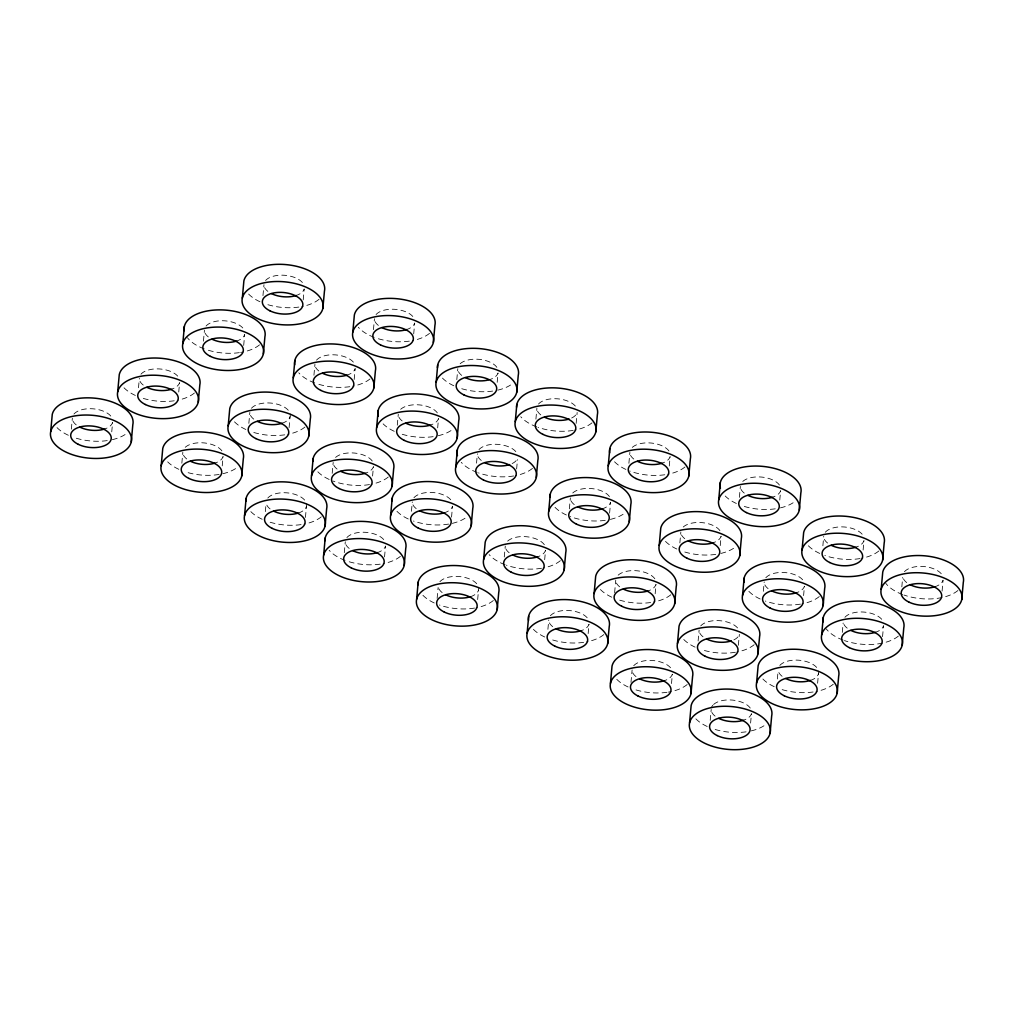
<?xml version="1.0" encoding="UTF-8"?>
<svg xmlns="http://www.w3.org/2000/svg" width="1014" height="1014" viewBox="0 0 1014 1014"><rect width="100%" height="100%" fill="white"/><g stroke="black" fill="none" stroke-linecap="round" stroke-linejoin="round"><path stroke-width="0.75" stroke-dasharray="5 3.75" d="M71.36 429.15L72.349 418.212M111.743 431.85L112.592 422.47A20.331 10.748 5.2 0 1 104.594 429.011M138.5 387.754L139.349 378.387M178.743 392.012L179.592 382.646A20.331 10.748 5.2 0 1 171.594 389.186M181.848 463.208L182.837 452.257M203.446 341.186L204.435 330.234M222.231 465.895L223.08 456.515A20.331 10.748 5.2 0 1 215.082 463.068M243.69 345.444L244.678 334.493A20.331 10.748 5.2 0 1 236.68 341.046M248.848 423.37L249.837 412.432M262.968 295.619L263.97 284.68M265.338 511.601L266.048 503.781M289.091 427.629L290.093 416.691M303.211 299.878L304.213 288.939A20.331 10.748 5.2 0 1 296.215 295.48M313.934 375.231L314.936 364.292M305.442 517.419L306.431 506.48M332.199 473.335L333.188 462.397M354.178 379.489L355.179 368.551A20.331 10.748 5.2 0 1 347.181 375.091M344.291 552.681L345.292 541.742M373.456 329.677L374.458 318.726M372.582 476.035L373.431 466.655A20.331 10.748 5.2 0 1 365.433 473.196M384.534 556.939L385.535 546.001A20.331 10.748 5.2 0 1 377.538 552.554M397.285 425.196L398.274 414.257M413.699 333.936L414.701 322.984A20.331 10.748 5.2 0 1 406.703 329.537M411.443 511.297L412.292 501.917M437.668 427.883L438.517 418.516A20.331 10.748 5.2 0 1 430.519 425.056M456.807 379.629L457.808 368.69M437.135 598.399L438.124 587.461M451.547 517.115L452.536 506.176A20.331 10.748 5.2 0 1 444.538 512.716M476.529 463.157L477.379 453.778M497.19 382.329L498.051 372.949A20.331 10.748 5.2 0 1 490.054 379.489M477.657 599.54L478.519 590.161M504.275 557.016L505.276 546.077M516.633 468.975L517.482 459.596M535.912 419.15L536.9 408.211M544.67 559.703L545.519 550.323A20.331 10.748 5.2 0 1 537.521 556.876M547.902 629.326L548.764 619.947M576.155 423.408L577.156 412.47M569.361 508.876L570.362 497.925M588.158 633.585L589.007 624.206A20.331 10.748 5.2 0 1 581.009 630.759M609.604 513.135L610.605 502.184A20.331 10.748 5.2 0 1 602.608 508.736M614.623 592.632L615.764 580.122M628.895 463.309L629.884 452.371M630.974 682.422L632.115 669.912M655.158 593.76L656.007 584.381A20.331 10.748 5.2 0 1 648.009 590.934M669.278 466.009L670.127 456.63A20.331 10.748 5.2 0 1 662.129 463.17M679.862 542.921L680.85 531.982M671.496 683.55L672.358 674.171A20.331 10.748 5.2 0 1 664.36 680.711M698.114 641.025L699.115 630.087M720.244 545.621L721.093 536.241A20.331 10.748 5.2 0 1 713.096 542.782M710.218 720.371L711.207 709.432M739.383 497.367L740.372 486.416M738.357 645.284L739.358 634.346M750.601 723.071L751.463 713.691A20.331 10.748 5.2 0 1 743.452 720.244M763.352 591.327L764.201 581.947M779.766 500.054L780.628 490.675A20.331 10.748 5.2 0 1 772.617 497.228M777.358 678.987L778.068 671.167M803.595 595.573L804.444 586.206A20.331 10.748 5.2 0 1 796.446 592.746M822.874 545.76L823.723 536.381M817.601 683.246L818.463 673.866M842.304 632.406L843.154 623.027M863.117 550.019L863.966 540.639A20.331 10.748 5.2 0 1 855.968 547.18M882.548 636.665L883.549 625.727A20.331 10.748 5.2 0 1 875.551 632.267M901.826 586.84L902.688 577.46M942.082 591.099L943.071 580.16A20.331 10.748 5.2 0 1 935.073 586.7M416.184 508.61A20.331 10.748 5.2 0 1 412.343 503.159M413.902 497.747A20.331 10.748 5.2 0 1 432.851 492.512A20.331 10.748 5.2 0 1 451.357 500.548M465.02 518.255A40.674 21.497 5.2 0 1 413.408 521.031M408.287 518.978A40.674 21.497 5.2 0 1 395.257 509.37M267.848 291.36A20.331 10.748 5.2 0 1 264.008 285.923M265.567 280.51A20.331 10.748 5.2 0 1 284.528 275.276A20.331 10.748 5.2 0 1 303.021 283.312M319.042 299.295A40.674 21.497 5.2 0 1 301.83 306.583M298.838 307.077A40.674 21.497 5.2 0 1 265.085 303.794M259.952 301.741A40.674 21.497 5.2 0 1 246.934 292.133M143.24 385.067A20.331 10.748 5.2 0 1 139.4 379.629M140.959 374.204A20.331 10.748 5.2 0 1 159.021 368.919A20.331 10.748 5.2 0 1 177.691 376.118M194.435 393.001A40.674 21.497 5.2 0 1 177.222 400.289M174.231 400.784A40.674 21.497 5.2 0 1 140.464 397.501M135.344 395.435A40.674 21.497 5.2 0 1 123.201 386.917M290.181 413.889A20.331 10.748 5.2 0 1 282.082 423.244M253.728 419.124A20.331 10.748 5.2 0 1 249.888 413.674M251.447 408.262A20.331 10.748 5.2 0 1 270.396 403.027A20.331 10.748 5.2 0 1 288.901 411.076M304.922 427.059A40.674 21.497 5.2 0 1 287.71 434.334M284.719 434.841A40.674 21.497 5.2 0 1 250.952 431.558M245.832 429.492A40.674 21.497 5.2 0 1 233.689 420.962M516.164 460.648A20.331 10.748 5.2 0 1 509.624 464.577M481.27 460.457A20.331 10.748 5.2 0 1 477.429 455.02M478.988 449.608A20.331 10.748 5.2 0 1 497.937 444.373A20.331 10.748 5.2 0 1 516.443 452.409M532.464 468.392A40.674 21.497 5.2 0 1 515.251 475.68M513.654 475.972A40.674 21.497 5.2 0 1 478.494 472.892M477.163 472.41A40.674 21.497 5.2 0 1 461.231 462.308M378.349 325.418A20.331 10.748 5.2 0 1 374.508 319.98M376.055 314.555A20.331 10.748 5.2 0 1 394.129 309.27A20.331 10.748 5.2 0 1 412.799 316.469M429.53 333.353A40.674 21.497 5.2 0 1 412.318 340.641M409.326 341.135A40.674 21.497 5.2 0 1 375.573 337.852M374.242 337.37A40.674 21.497 5.2 0 1 358.31 327.269M208.326 336.927A20.331 10.748 5.2 0 1 204.486 331.489M206.045 326.064A20.331 10.748 5.2 0 1 224.119 320.779A20.331 10.748 5.2 0 1 242.79 327.978M259.521 344.861A40.674 21.497 5.2 0 1 240.711 352.428M239.317 352.644A40.674 21.497 5.2 0 1 205.55 349.361M204.22 348.879A40.674 21.497 5.2 0 1 187.4 337.7M186.728 458.949A20.331 10.748 5.2 0 1 182.888 453.512M185.22 447.301A20.331 10.748 5.2 0 1 204.283 442.928A20.331 10.748 5.2 0 1 221.901 450.9M235.565 468.607A40.674 21.497 5.2 0 1 220.71 474.172M219.113 474.451A40.674 21.497 5.2 0 1 185.309 471.84M178.832 469.317A40.674 21.497 5.2 0 1 167.69 461.864M318.814 370.985A20.331 10.748 5.2 0 1 314.974 365.534M316.533 360.122A20.331 10.748 5.2 0 1 335.482 354.887A20.331 10.748 5.2 0 1 353.987 362.936M370.009 378.919A40.674 21.497 5.2 0 1 352.796 386.195M349.805 386.702A40.674 21.497 5.2 0 1 316.038 383.419M314.708 382.937A40.674 21.497 5.2 0 1 298.788 372.822M306.532 503.666A20.331 10.748 5.2 0 1 298.433 513.021M270.079 508.914A20.331 10.748 5.2 0 1 266.238 503.464M267.797 498.051A20.331 10.748 5.2 0 1 286.747 492.817A20.331 10.748 5.2 0 1 305.252 500.853M321.261 516.848A40.674 21.497 5.2 0 1 304.061 524.124M301.069 524.618A40.674 21.497 5.2 0 1 267.303 521.335M262.182 519.282A40.674 21.497 5.2 0 1 250.04 510.752M461.687 375.383A20.331 10.748 5.2 0 1 457.846 369.933M460.179 363.722A20.331 10.748 5.2 0 1 479.242 359.362A20.331 10.748 5.2 0 1 496.86 367.322M510.536 385.028A40.674 21.497 5.2 0 1 495.669 390.593M492.677 391.087A40.674 21.497 5.2 0 1 458.924 387.804M453.79 385.751A40.674 21.497 5.2 0 1 441.66 377.221M349.184 548.435A20.331 10.748 5.2 0 1 345.343 542.984M346.889 537.572A20.331 10.748 5.2 0 1 365.851 532.337A20.331 10.748 5.2 0 1 384.357 540.386M400.365 556.369A40.674 21.497 5.2 0 1 383.153 563.645M380.161 564.152A40.674 21.497 5.2 0 1 346.408 560.869M345.077 560.387A40.674 21.497 5.2 0 1 329.144 550.272M337.079 469.076A20.331 10.748 5.2 0 1 333.238 463.639M335.571 457.428A20.331 10.748 5.2 0 1 354.634 453.068A20.331 10.748 5.2 0 1 372.252 461.028M388.273 477.011A40.674 21.497 5.2 0 1 371.061 484.299M369.464 484.578A40.674 21.497 5.2 0 1 332.972 481.029M329.182 479.457A40.674 21.497 5.2 0 1 317.04 470.927M402.165 420.937A20.331 10.748 5.2 0 1 398.325 415.499M400.657 409.288A20.331 10.748 5.2 0 1 419.72 404.928A20.331 10.748 5.2 0 1 437.338 412.888M451.002 430.595A40.674 21.497 5.2 0 1 436.147 436.159M433.155 436.654A40.674 21.497 5.2 0 1 400.745 433.827M394.269 431.318A40.674 21.497 5.2 0 1 383.127 423.852M575.686 415.081A20.331 10.748 5.2 0 1 569.158 419.01M540.792 414.903A20.331 10.748 5.2 0 1 536.951 409.453M538.51 404.041A20.331 10.748 5.2 0 1 557.459 398.806A20.331 10.748 5.2 0 1 575.965 406.855M591.986 422.838A40.674 21.497 5.2 0 1 574.773 430.113M573.176 430.405A40.674 21.497 5.2 0 1 538.016 427.338M536.685 426.856A40.674 21.497 5.2 0 1 520.752 416.741M76.24 424.891A20.331 10.748 5.2 0 1 72.4 419.454M73.959 414.042A20.331 10.748 5.2 0 1 92.908 408.807A20.331 10.748 5.2 0 1 111.413 416.843M125.077 434.55A40.674 21.497 5.2 0 1 110.222 440.114M107.23 440.608A40.674 21.497 5.2 0 1 73.464 437.326M68.344 435.272A40.674 21.497 5.2 0 1 56.201 426.742M633.775 459.05A20.331 10.748 5.2 0 1 629.935 453.613M632.267 447.402A20.331 10.748 5.2 0 1 651.33 443.042A20.331 10.748 5.2 0 1 668.948 451.002M684.97 466.985A40.674 21.497 5.2 0 1 667.757 474.273M664.766 474.767A40.674 21.497 5.2 0 1 629.669 471.003M625.879 469.431A40.674 21.497 5.2 0 1 613.736 460.901M509.167 552.757A20.331 10.748 5.2 0 1 505.327 547.319M507.646 541.108A20.331 10.748 5.2 0 1 526.71 536.748A20.331 10.748 5.2 0 1 544.341 544.708M560.349 560.691A40.674 21.497 5.2 0 1 543.136 567.979M541.539 568.258A40.674 21.497 5.2 0 1 506.392 565.191M505.061 564.709A40.674 21.497 5.2 0 1 489.128 554.607M574.254 504.617A20.331 10.748 5.2 0 1 570.413 499.18M572.745 492.969A20.331 10.748 5.2 0 1 591.796 488.596A20.331 10.748 5.2 0 1 609.427 496.568M623.09 514.275A40.674 21.497 5.2 0 1 608.223 519.84M605.231 520.334A40.674 21.497 5.2 0 1 570.147 516.57M566.357 514.985A40.674 21.497 5.2 0 1 554.214 506.468M478.608 587.347A20.331 10.748 5.2 0 1 470.521 596.701M442.155 592.582A20.331 10.748 5.2 0 1 438.314 587.144M439.873 581.732A20.331 10.748 5.2 0 1 458.835 576.497A20.331 10.748 5.2 0 1 477.328 584.533M493.349 600.516A40.674 21.497 5.2 0 1 476.136 607.804M474.539 608.083A40.674 21.497 5.2 0 1 439.392 605.016M434.258 602.962A40.674 21.497 5.2 0 1 422.128 594.432M619.655 586.814A20.331 10.748 5.2 0 1 615.815 581.364M618.147 575.166A20.331 10.748 5.2 0 1 637.198 570.793A20.331 10.748 5.2 0 1 654.829 578.766M670.837 594.749A40.674 21.497 5.2 0 1 653.637 602.024M650.633 602.531A40.674 21.497 5.2 0 1 616.88 599.249M611.759 597.183A40.674 21.497 5.2 0 1 599.616 588.652M744.263 493.108A20.331 10.748 5.2 0 1 740.423 487.658M742.755 481.46A20.331 10.748 5.2 0 1 761.818 477.087A20.331 10.748 5.2 0 1 779.436 485.06M793.113 502.767A40.674 21.497 5.2 0 1 778.245 508.331M775.254 508.825A40.674 21.497 5.2 0 1 742.844 505.999M736.367 503.476A40.674 21.497 5.2 0 1 725.225 496.023M552.655 626.639A20.331 10.748 5.2 0 1 548.815 621.202M550.361 615.777A20.331 10.748 5.2 0 1 569.323 610.542A20.331 10.748 5.2 0 1 587.828 618.591M603.837 634.574A40.674 21.497 5.2 0 1 586.624 641.862M583.633 642.356A40.674 21.497 5.2 0 1 549.88 639.073M544.746 637.007A40.674 21.497 5.2 0 1 532.616 628.49M684.742 538.675A20.331 10.748 5.2 0 1 680.901 533.225M683.233 527.014A20.331 10.748 5.2 0 1 702.296 522.654A20.331 10.748 5.2 0 1 719.915 530.626M733.578 548.321A40.674 21.497 5.2 0 1 718.723 553.885M715.732 554.392A40.674 21.497 5.2 0 1 681.966 551.109M676.845 549.043A40.674 21.497 5.2 0 1 663.815 539.435M635.993 676.604A20.331 10.748 5.2 0 1 632.153 671.154M633.712 665.742A20.331 10.748 5.2 0 1 652.661 660.507A20.331 10.748 5.2 0 1 671.167 668.543M687.188 684.526A40.674 21.497 5.2 0 1 668.378 692.106M666.984 692.309A40.674 21.497 5.2 0 1 633.218 689.026M628.097 686.972A40.674 21.497 5.2 0 1 615.967 678.442M827.614 543.06A20.331 10.748 5.2 0 1 823.774 537.623M825.333 532.211A20.331 10.748 5.2 0 1 844.282 526.976A20.331 10.748 5.2 0 1 862.787 535.012M878.808 550.995A40.674 21.497 5.2 0 1 861.596 558.283M859.999 558.575A40.674 21.497 5.2 0 1 824.838 555.495M819.718 553.441A40.674 21.497 5.2 0 1 807.575 544.911M737.9 636.944A20.331 10.748 5.2 0 1 731.36 640.886M703.006 636.767A20.331 10.748 5.2 0 1 699.153 631.329M700.712 625.917A20.331 10.748 5.2 0 1 719.674 620.682A20.331 10.748 5.2 0 1 738.179 628.718M754.188 644.701A40.674 21.497 5.2 0 1 736.975 651.989M735.378 652.268A40.674 21.497 5.2 0 1 701.587 649.657M695.097 647.147A40.674 21.497 5.2 0 1 682.967 638.617M768.092 588.627A20.331 10.748 5.2 0 1 764.252 583.189M765.798 577.765A20.331 10.748 5.2 0 1 784.76 572.542A20.331 10.748 5.2 0 1 803.265 580.578M819.274 596.562A40.674 21.497 5.2 0 1 802.061 603.85M800.464 604.129A40.674 21.497 5.2 0 1 765.317 601.061M760.196 599.008A40.674 21.497 5.2 0 1 748.053 590.478M715.098 716.125A20.331 10.748 5.2 0 1 711.258 710.675M711.359 707.873A20.331 10.748 5.2 0 1 712.817 705.262M713.59 704.476A20.331 10.748 5.2 0 1 732.653 700.104A20.331 10.748 5.2 0 1 750.271 708.076M763.948 725.783A40.674 21.497 5.2 0 1 749.08 731.335M746.089 731.842A40.674 21.497 5.2 0 1 712.322 728.559M707.202 726.493A40.674 21.497 5.2 0 1 694.172 716.885M818.552 671.053A20.331 10.748 5.2 0 1 810.465 680.407M782.098 676.3A20.331 10.748 5.2 0 1 778.258 670.85M779.817 665.438A20.331 10.748 5.2 0 1 798.766 660.203A20.331 10.748 5.2 0 1 817.271 668.239M833.293 684.222A40.674 21.497 5.2 0 1 816.08 691.51M813.089 692.004A40.674 21.497 5.2 0 1 779.322 688.721M774.202 686.668A40.674 21.497 5.2 0 1 762.072 678.138M847.197 628.148A20.331 10.748 5.2 0 1 843.344 622.71M844.903 617.298A20.331 10.748 5.2 0 1 863.865 612.063A20.331 10.748 5.2 0 1 882.37 620.099M898.379 636.082A40.674 21.497 5.2 0 1 844.421 640.582M843.078 640.1A40.674 21.497 5.2 0 1 826.271 628.921M906.719 582.594A20.331 10.748 5.2 0 1 902.878 577.143M904.437 571.731A20.331 10.748 5.2 0 1 923.386 566.496A20.331 10.748 5.2 0 1 941.892 574.545M957.9 590.528A40.674 21.497 5.2 0 1 903.943 595.028M902.612 594.546A40.674 21.497 5.2 0 1 885.792 583.354"/><path stroke-width="1.5" d="M50.7 431.622L52.259 414.422A40.674 21.497 5.2 0 1 97.23 398.451A40.674 21.497 5.2 0 1 132.821 424.689L131.262 441.876A40.674 21.497 5.2 0 1 66.772 452.459A40.674 21.497 5.2 0 1 74.909 415.905A40.674 21.497 5.2 0 1 131.262 441.876M117.7 391.797L119.272 374.597A40.674 21.497 5.2 0 1 164.243 358.626A40.674 21.497 5.2 0 1 199.821 384.864L198.262 402.051A40.674 21.497 5.2 0 1 133.772 412.635A40.674 21.497 5.2 0 1 141.909 376.08A40.674 21.497 5.2 0 1 198.262 402.051M161.188 465.68L162.76 448.48A40.674 21.497 5.2 0 1 207.731 432.509A40.674 21.497 5.2 0 1 243.309 458.746L241.75 475.934A40.674 21.497 5.2 0 1 177.26 486.517A40.674 21.497 5.2 0 1 185.397 449.963A40.674 21.497 5.2 0 1 241.75 475.934M182.786 343.657L184.358 326.457M228.188 425.842L229.76 408.655A40.674 21.497 5.2 0 1 274.731 392.684A40.674 21.497 5.2 0 1 310.309 418.909L308.75 436.109A40.674 21.497 5.2 0 1 244.273 446.692A40.674 21.497 5.2 0 1 252.397 410.138A40.674 21.497 5.2 0 1 308.75 436.109M242.321 298.091L243.88 280.891A40.674 21.497 5.2 0 1 288.851 264.92A40.674 21.497 5.2 0 1 324.442 291.157L322.87 308.345A40.674 21.497 5.2 0 1 258.393 318.928A40.674 21.497 5.2 0 1 266.517 282.374A40.674 21.497 5.2 0 1 322.87 308.345M244.539 515.632L246.098 498.444M263.348 353.911A40.674 21.497 5.2 0 0 206.995 327.94A40.674 21.497 5.2 0 0 198.871 364.495A40.674 21.497 5.2 0 0 263.348 353.911L264.908 336.724A40.674 21.497 5.2 0 0 225.349 310.081A40.674 21.497 5.2 0 0 184.218 330.678M293.274 377.702L294.846 360.515M311.539 475.807L313.111 458.607M325.101 525.898A40.674 21.497 5.2 0 0 268.735 499.915A40.674 21.497 5.2 0 0 260.611 536.469A40.674 21.497 5.2 0 0 325.101 525.898L326.66 508.698A40.674 21.497 5.2 0 0 288.432 482.17A40.674 21.497 5.2 0 0 245.832 501.233M323.643 555.152L325.202 537.965M352.809 332.136L354.368 314.948A40.674 21.497 5.2 0 1 399.339 298.978A40.674 21.497 5.2 0 1 434.93 325.202L433.358 342.402A40.674 21.497 5.2 0 1 368.881 352.986A40.674 21.497 5.2 0 1 377.005 316.431A40.674 21.497 5.2 0 1 433.358 342.402M373.836 387.969A40.674 21.497 5.2 0 0 317.483 361.998A40.674 21.497 5.2 0 0 309.359 398.553A40.674 21.497 5.2 0 0 373.836 387.969L375.395 370.769A40.674 21.497 5.2 0 0 335.837 344.139A40.674 21.497 5.2 0 0 294.706 364.736M376.625 427.667L378.197 410.467M392.101 486.061A40.674 21.497 5.2 0 0 335.748 460.09A40.674 21.497 5.2 0 0 327.611 496.645A40.674 21.497 5.2 0 0 392.101 486.061L393.66 468.874A40.674 21.497 5.2 0 0 355.432 442.345A40.674 21.497 5.2 0 0 312.832 461.408M390.644 515.327L392.203 498.14M404.193 565.419A40.674 21.497 5.2 0 0 347.84 539.448A40.674 21.497 5.2 0 0 339.715 576.003A40.674 21.497 5.2 0 0 404.193 565.419L405.765 548.219A40.674 21.497 5.2 0 0 367.537 521.703A40.674 21.497 5.2 0 0 324.936 540.766M436.159 382.101L437.718 364.901M416.627 599.312L418.186 582.112M457.187 437.921A40.674 21.497 5.2 0 0 400.834 411.95A40.674 21.497 5.2 0 0 392.71 448.505A40.674 21.497 5.2 0 0 457.187 437.921L458.746 420.734A40.674 21.497 5.2 0 0 417.869 394.002A40.674 21.497 5.2 0 0 378.349 416.108M455.73 467.188L457.301 449.988M471.206 525.594A40.674 21.497 5.2 0 0 414.84 499.61A40.674 21.497 5.2 0 0 406.715 536.165A40.674 21.497 5.2 0 0 471.206 525.594L472.765 508.394A40.674 21.497 5.2 0 0 434.537 481.865A40.674 21.497 5.2 0 0 391.936 500.929M483.627 559.487L485.186 542.287A40.674 21.497 5.2 0 1 530.157 526.317A40.674 21.497 5.2 0 1 565.749 552.554L564.177 569.741A40.674 21.497 5.2 0 1 499.699 580.325A40.674 21.497 5.2 0 1 507.824 543.77A40.674 21.497 5.2 0 1 564.177 569.741M516.709 392.355A40.674 21.497 5.2 0 0 460.356 366.384A40.674 21.497 5.2 0 0 452.231 402.938A40.674 21.497 5.2 0 0 516.709 392.355L518.281 375.167A40.674 21.497 5.2 0 0 480.04 348.639A40.674 21.497 5.2 0 0 437.452 367.702M497.177 609.566A40.674 21.497 5.2 0 0 440.824 583.595A40.674 21.497 5.2 0 0 432.699 620.15A40.674 21.497 5.2 0 0 497.177 609.566L498.749 592.379A40.674 21.497 5.2 0 0 460.508 565.85A40.674 21.497 5.2 0 0 417.92 584.913M515.251 421.621L516.823 404.434M536.292 477.442A40.674 21.497 5.2 0 0 479.939 451.471A40.674 21.497 5.2 0 0 471.802 488.026A40.674 21.497 5.2 0 0 536.292 477.442L537.851 460.255A40.674 21.497 5.2 0 0 496.974 433.536A40.674 21.497 5.2 0 0 457.453 455.628M527.115 633.357L528.674 616.17M548.713 511.335L550.272 494.148M595.814 431.888A40.674 21.497 5.2 0 0 539.461 405.917A40.674 21.497 5.2 0 0 531.336 442.459A40.674 21.497 5.2 0 0 595.814 431.888L597.373 414.688A40.674 21.497 5.2 0 0 559.145 388.159A40.674 21.497 5.2 0 0 516.557 407.222M594.115 593.532L595.674 576.345A40.674 21.497 5.2 0 1 640.645 560.362A40.674 21.497 5.2 0 1 676.237 586.599L674.665 603.799A40.674 21.497 5.2 0 1 610.187 614.383A40.674 21.497 5.2 0 1 618.312 577.828A40.674 21.497 5.2 0 1 674.665 603.799M608.235 465.781L609.807 448.581M607.665 643.624A40.674 21.497 5.2 0 0 551.312 617.653A40.674 21.497 5.2 0 0 543.187 654.207A40.674 21.497 5.2 0 0 607.665 643.624L609.237 626.437A40.674 21.497 5.2 0 0 569.665 599.794A40.674 21.497 5.2 0 0 528.535 620.391M610.466 683.322L612.025 666.135A40.674 21.497 5.2 0 1 656.996 650.151A40.674 21.497 5.2 0 1 692.587 676.389L691.016 693.589A40.674 21.497 5.2 0 1 626.538 704.16A40.674 21.497 5.2 0 1 634.663 667.605A40.674 21.497 5.2 0 1 691.016 693.589M629.263 521.602A40.674 21.497 5.2 0 0 572.91 495.631A40.674 21.497 5.2 0 0 564.785 532.185A40.674 21.497 5.2 0 0 629.263 521.602L630.835 504.414A40.674 21.497 5.2 0 0 592.607 477.886A40.674 21.497 5.2 0 0 550.006 496.949M659.201 545.393L660.76 528.205A40.674 21.497 5.2 0 1 705.731 512.222A40.674 21.497 5.2 0 1 741.323 538.459L739.764 555.659A40.674 21.497 5.2 0 1 675.273 566.23A40.674 21.497 5.2 0 1 683.411 529.688A40.674 21.497 5.2 0 1 739.764 555.659M688.798 476.035A40.674 21.497 5.2 0 0 632.444 450.064A40.674 21.497 5.2 0 0 624.307 486.619A40.674 21.497 5.2 0 0 688.798 476.035L690.357 458.848A40.674 21.497 5.2 0 0 650.798 432.205A40.674 21.497 5.2 0 0 609.668 452.802M677.466 643.497L679.025 626.297A40.674 21.497 5.2 0 1 723.996 610.327A40.674 21.497 5.2 0 1 759.587 636.564L758.016 653.751A40.674 21.497 5.2 0 1 693.538 664.335A40.674 21.497 5.2 0 1 701.663 627.78A40.674 21.497 5.2 0 1 758.016 653.751M689.558 722.843L691.13 705.655A40.674 21.497 5.2 0 1 736.101 689.672A40.674 21.497 5.2 0 1 771.679 715.909L770.12 733.109A40.674 21.497 5.2 0 1 705.643 743.693A40.674 21.497 5.2 0 1 713.767 707.138A40.674 21.497 5.2 0 1 770.12 733.109M718.723 499.826L720.295 482.639M742.552 595.357L744.111 578.157M756.571 683.018L758.13 665.818A40.674 21.497 5.2 0 1 803.101 649.847A40.674 21.497 5.2 0 1 838.692 676.085L837.12 693.272A40.674 21.497 5.2 0 1 772.643 703.855A40.674 21.497 5.2 0 1 780.767 667.301A40.674 21.497 5.2 0 1 837.12 693.272M799.286 510.093A40.674 21.497 5.2 0 0 742.932 484.122A40.674 21.497 5.2 0 0 734.808 520.676A40.674 21.497 5.2 0 0 799.286 510.093L800.845 492.893A40.674 21.497 5.2 0 0 759.968 466.174A40.674 21.497 5.2 0 0 720.447 488.279M802.074 549.791L803.646 532.591A40.674 21.497 5.2 0 1 848.617 516.62A40.674 21.497 5.2 0 1 884.195 542.858L882.636 560.045A40.674 21.497 5.2 0 1 818.146 570.629A40.674 21.497 5.2 0 1 826.283 534.074A40.674 21.497 5.2 0 1 882.636 560.045M823.102 605.612A40.674 21.497 5.2 0 0 766.749 579.64A40.674 21.497 5.2 0 0 758.624 616.195A40.674 21.497 5.2 0 0 823.102 605.612L824.674 588.424A40.674 21.497 5.2 0 0 785.115 561.781A40.674 21.497 5.2 0 0 743.972 582.378M821.657 634.878L823.216 617.678M881.179 589.311L882.738 572.124A40.674 21.497 5.2 0 1 927.709 556.141A40.674 21.497 5.2 0 1 963.3 582.378L961.741 599.578A40.674 21.497 5.2 0 1 897.251 610.149A40.674 21.497 5.2 0 1 905.375 573.594A40.674 21.497 5.2 0 1 961.741 599.578M902.207 645.132A40.674 21.497 5.2 0 0 845.853 619.161A40.674 21.497 5.2 0 0 837.729 655.716A40.674 21.497 5.2 0 0 902.207 645.132L903.778 627.945A40.674 21.497 5.2 0 0 864.207 601.302A40.674 21.497 5.2 0 0 823.076 621.899M444.538 512.716A20.331 10.748 5.2 0 1 419.859 510.866M296.215 295.48A20.331 10.748 5.2 0 1 271.524 293.629M171.594 389.186A20.331 10.748 5.2 0 1 146.916 387.335M282.082 423.244A20.331 10.748 5.2 0 1 257.404 421.393M509.624 464.577A20.331 10.748 5.2 0 1 484.946 462.726M406.703 329.537A20.331 10.748 5.2 0 1 382.024 327.687M236.68 341.046A20.331 10.748 5.2 0 1 212.002 339.196M215.082 463.068A20.331 10.748 5.2 0 1 190.404 461.218M347.181 375.091A20.331 10.748 5.2 0 1 322.49 373.241M298.433 513.021A20.331 10.748 5.2 0 1 273.755 511.17M488.583 379.92A20.331 10.748 5.2 0 1 465.363 377.639M377.538 552.554A20.331 10.748 5.2 0 1 352.859 550.703M365.433 473.196A20.331 10.748 5.2 0 1 340.755 471.345M430.519 425.056A20.331 10.748 5.2 0 1 405.841 423.206M569.158 419.01A20.331 10.748 5.2 0 1 544.467 417.16M104.594 429.011A20.331 10.748 5.2 0 1 79.916 427.16M662.129 463.17A20.331 10.748 5.2 0 1 637.451 461.319M537.521 556.876A20.331 10.748 5.2 0 1 512.843 555.026M602.608 508.736A20.331 10.748 5.2 0 1 577.929 506.886M470.521 596.701A20.331 10.748 5.2 0 1 445.83 594.85M648.009 590.934A20.331 10.748 5.2 0 1 623.331 589.083M772.617 497.228A20.331 10.748 5.2 0 1 747.939 495.377M581.009 630.759A20.331 10.748 5.2 0 1 556.331 628.908M713.096 542.782A20.331 10.748 5.2 0 1 688.417 540.931M664.36 680.711A20.331 10.748 5.2 0 1 639.669 678.86M855.968 547.18A20.331 10.748 5.2 0 1 831.29 545.329M731.36 640.886A20.331 10.748 5.2 0 1 706.682 639.035M796.446 592.746A20.331 10.748 5.2 0 1 771.768 590.896M743.452 720.244A20.331 10.748 5.2 0 1 718.774 718.381M810.465 680.407A20.331 10.748 5.2 0 1 785.774 678.556M875.551 632.267A20.331 10.748 5.2 0 1 850.86 630.416M935.073 586.7A20.331 10.748 5.2 0 1 910.395 584.85M418.288 528.066A20.331 10.748 5.2 0 0 450.977 523.363A20.331 10.748 5.2 0 0 423.497 509.941A20.331 10.748 5.2 0 0 418.288 528.066M269.965 310.829A20.331 10.748 5.2 0 0 302.641 306.127A20.331 10.748 5.2 0 0 275.174 292.704A20.331 10.748 5.2 0 0 269.965 310.829M145.357 404.523A20.331 10.748 5.2 0 0 178.033 399.833A20.331 10.748 5.2 0 0 150.554 386.41A20.331 10.748 5.2 0 0 145.357 404.523M255.845 438.58A20.331 10.748 5.2 0 0 288.521 433.891A20.331 10.748 5.2 0 0 261.054 420.455A20.331 10.748 5.2 0 0 255.845 438.58M483.374 479.926A20.331 10.748 5.2 0 0 516.063 475.224A20.331 10.748 5.2 0 0 488.583 461.801A20.331 10.748 5.2 0 0 483.374 479.926M380.453 344.874A20.331 10.748 5.2 0 0 413.142 340.184A20.331 10.748 5.2 0 0 385.662 326.762A20.331 10.748 5.2 0 0 380.453 344.874M210.443 356.383A20.331 10.748 5.2 0 0 243.119 351.693A20.331 10.748 5.2 0 0 215.652 338.27A20.331 10.748 5.2 0 0 210.443 356.383M188.845 478.405A20.331 10.748 5.2 0 0 221.521 473.715A20.331 10.748 5.2 0 0 194.042 460.293A20.331 10.748 5.2 0 0 188.845 478.405M320.931 390.441A20.331 10.748 5.2 0 0 353.607 385.751A20.331 10.748 5.2 0 0 326.14 372.315A20.331 10.748 5.2 0 0 320.931 390.441M272.183 528.37A20.331 10.748 5.2 0 0 304.872 523.668A20.331 10.748 5.2 0 0 277.392 510.245A20.331 10.748 5.2 0 0 272.183 528.37M463.804 394.839A20.331 10.748 5.2 0 0 496.48 390.137A20.331 10.748 5.2 0 0 469.013 376.714A20.331 10.748 5.2 0 0 463.804 394.839M351.288 567.891A20.331 10.748 5.2 0 0 383.976 563.201A20.331 10.748 5.2 0 0 356.497 549.765A20.331 10.748 5.2 0 0 351.288 567.891M339.183 488.545A20.331 10.748 5.2 0 0 371.872 483.843A20.331 10.748 5.2 0 0 344.392 470.42A20.331 10.748 5.2 0 0 339.183 488.545M404.282 440.393A20.331 10.748 5.2 0 0 436.958 435.703A20.331 10.748 5.2 0 0 409.479 422.28A20.331 10.748 5.2 0 0 404.282 440.393M542.908 434.36A20.331 10.748 5.2 0 0 575.584 429.67A20.331 10.748 5.2 0 0 548.118 416.234A20.331 10.748 5.2 0 0 542.908 434.36M78.344 444.36A20.331 10.748 5.2 0 0 111.033 439.658A20.331 10.748 5.2 0 0 83.554 426.235A20.331 10.748 5.2 0 0 78.344 444.36M635.892 478.519A20.331 10.748 5.2 0 0 668.568 473.817A20.331 10.748 5.2 0 0 641.089 460.394A20.331 10.748 5.2 0 0 635.892 478.519M511.271 572.213A20.331 10.748 5.2 0 0 543.948 567.523A20.331 10.748 5.2 0 0 516.481 554.1A20.331 10.748 5.2 0 0 511.271 572.213M576.358 524.073A20.331 10.748 5.2 0 0 609.046 519.383A20.331 10.748 5.2 0 0 581.567 505.961A20.331 10.748 5.2 0 0 576.358 524.073M444.271 612.05A20.331 10.748 5.2 0 0 476.948 607.348A20.331 10.748 5.2 0 0 449.481 593.925A20.331 10.748 5.2 0 0 444.271 612.05M621.759 606.271A20.331 10.748 5.2 0 0 654.448 601.581A20.331 10.748 5.2 0 0 626.969 588.145A20.331 10.748 5.2 0 0 621.759 606.271M746.38 512.564A20.331 10.748 5.2 0 0 779.056 507.875A20.331 10.748 5.2 0 0 751.589 494.439A20.331 10.748 5.2 0 0 746.38 512.564M554.759 646.095A20.331 10.748 5.2 0 0 587.448 641.406A20.331 10.748 5.2 0 0 559.969 627.983A20.331 10.748 5.2 0 0 554.759 646.095M686.846 558.131A20.331 10.748 5.2 0 0 719.534 553.441A20.331 10.748 5.2 0 0 692.055 540.006A20.331 10.748 5.2 0 0 686.846 558.131M638.11 696.06A20.331 10.748 5.2 0 0 670.786 691.358A20.331 10.748 5.2 0 0 643.32 677.935A20.331 10.748 5.2 0 0 638.11 696.06M829.731 562.529A20.331 10.748 5.2 0 0 862.407 557.827A20.331 10.748 5.2 0 0 834.928 544.404A20.331 10.748 5.2 0 0 829.731 562.529M705.11 656.235A20.331 10.748 5.2 0 0 737.786 651.533A20.331 10.748 5.2 0 0 710.32 638.11A20.331 10.748 5.2 0 0 705.11 656.235M770.196 608.083A20.331 10.748 5.2 0 0 802.885 603.393A20.331 10.748 5.2 0 0 775.406 589.971A20.331 10.748 5.2 0 0 770.196 608.083M717.215 735.581A20.331 10.748 5.2 0 0 749.891 730.891A20.331 10.748 5.2 0 0 722.424 717.456A20.331 10.748 5.2 0 0 717.215 735.581M784.215 695.756A20.331 10.748 5.2 0 0 816.891 691.054A20.331 10.748 5.2 0 0 789.424 677.631A20.331 10.748 5.2 0 0 784.215 695.756M849.301 647.616A20.331 10.748 5.2 0 0 881.977 642.914A20.331 10.748 5.2 0 0 854.51 629.491A20.331 10.748 5.2 0 0 849.301 647.616M908.823 602.05A20.331 10.748 5.2 0 0 941.512 597.347A20.331 10.748 5.2 0 0 914.032 583.925A20.331 10.748 5.2 0 0 908.823 602.05"/></g></svg>
